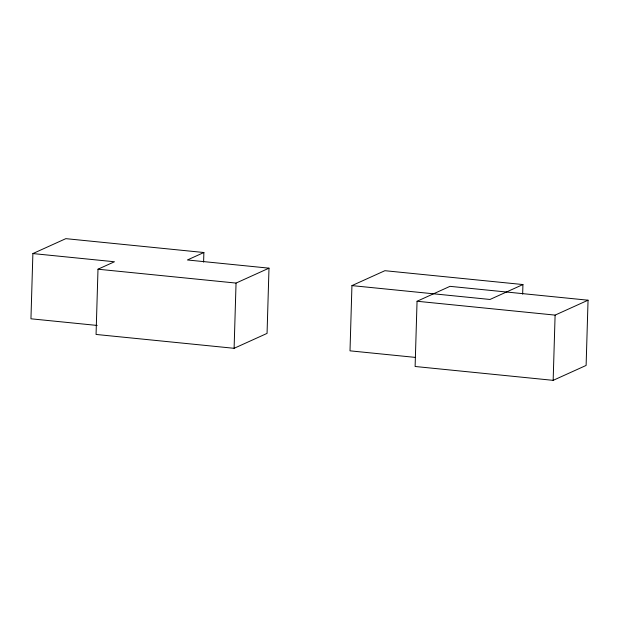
<?xml version="1.0" encoding="UTF-8"?>
<svg xmlns="http://www.w3.org/2000/svg" width="619" height="619" viewBox="0 0 619 619"><rect width="100%" height="100%" fill="white"/><g stroke="black" fill="none" stroke-linecap="round" stroke-linejoin="round"><path stroke-width="0.93" d="M203.597 262.108L203.883 252.513L65.838 238.655L32.884 253.566L30.95 318.8L97.175 325.447M32.884 253.566L114.469 261.76L97.995 269.211L96.061 334.446L234.106 348.304L267.06 333.393L268.994 268.166L187.41 259.972L203.883 252.513M234.106 348.304L236.048 283.076L268.994 268.166M522.653 294.149L522.939 284.554L384.894 270.696L351.94 285.607L350.006 350.834L415.194 357.38M417.051 301.252L415.117 366.487L553.162 380.345L586.116 365.434L588.05 300.2L449.998 286.342L417.051 301.252L555.104 315.11L588.05 300.2M553.162 380.345L555.104 315.11M522.939 284.554L489.993 299.464L351.94 285.607M97.995 269.211L236.048 283.076"/></g></svg>
